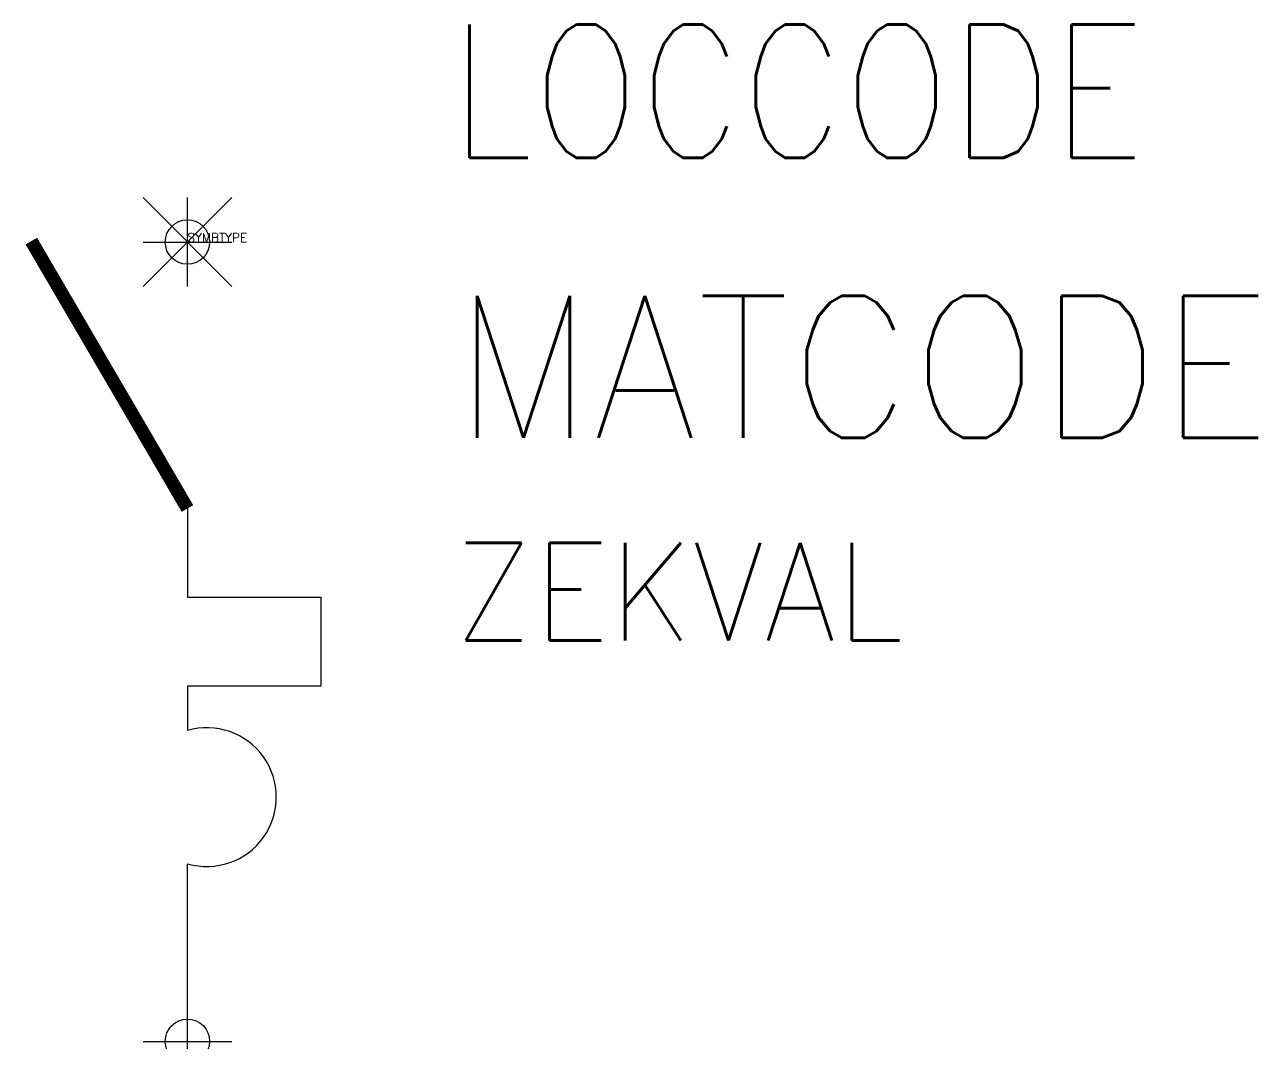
# Model space of a CAD drawing. Extents: x 21.3 to 49.1, y 222 to 244.9.
import ezdxf

# ---------------------------------------------------------------- set-up
doc = ezdxf.new("R2010")
doc.units = 0
doc.header["$LTSCALE"] = 6
doc.header["$MEASUREMENT"] = 0
doc.header["$PDMODE"] = 34
doc.linetypes.add('DASHED', pattern=[0.75, 0.5, -0.25])
doc.layers.get('0').update_dxf_attribs({"linetype": 'CONTINUOUS'})
for name, color, linetype in [('1', 7, 'CONTINUOUS'), ('11', 3, 'DASHED'), ('12', 2, 'DASHED'), ('C', 7, 'CONTINUOUS')]:
    doc.layers.add(name, color=color, linetype=linetype)
doc.styles.add('DINY', font='SIMPLEX', dxfattribs={"width": 0.95})
doc.styles.add('ROMANS', font='ROMANS', dxfattribs={"width": 0.85})
doc.styles.get("Standard").update_dxf_attribs({"font": 'simplex', "width": 0.85})

msp = doc.modelspace()

# ---------------------------------------------------------------- linework, layer by layer
at = {"layer": '1'}
for p, q in [((26, 239), (24, 241)), ((24, 239), (26, 241)), ((25, 234), (25, 232)), ((25, 232), (28, 232)), ((28, 232), (28, 230)), ((28, 230), (25, 230)), ((25, 230), (25, 229)), ((25, 222), (25, 226))]:
    msp.add_line(p, q, dxfattribs=at)
at = {"layer": '1', "const_width": 0.3}
msp.add_lwpolyline([(25, 234), (21.485, 240.022)], dxfattribs=at)
at = {"layer": '1'}
msp.add_arc((25.438, 227.5), 1.562, 253.7398, 106.2602, dxfattribs=at)
at = {"layer": 'C', "color": 1}
msp.add_point((25, 240), dxfattribs=at)
at = {"layer": 'C', "color": 2}
msp.add_point((25, 222), dxfattribs=at)

# ---------------------------------------------------------------- texts
at = {"flags": 1}
msp.add_attdef('SYMBTYPE', (25, 240), 'FL', height=0.2, dxfattribs=at)
at = {"layer": '1', "style": 'DINY', "width": 0.95}
msp.add_attdef('ZEKVAL', (31, 231.024), '', height=2.2, dxfattribs=at)
at = {"layer": '11', "style": 'ROMANS', "width": 0.85}
msp.add_attdef('LOCCODE', (30.914, 241.896), '', height=3, dxfattribs=at)
at = {"layer": '12', "style": 'DINY', "width": 0.95}
msp.add_attdef('MATCODE', (31, 235.588), '', height=3.2, dxfattribs=at)

doc.saveas('drawing.dxf')
